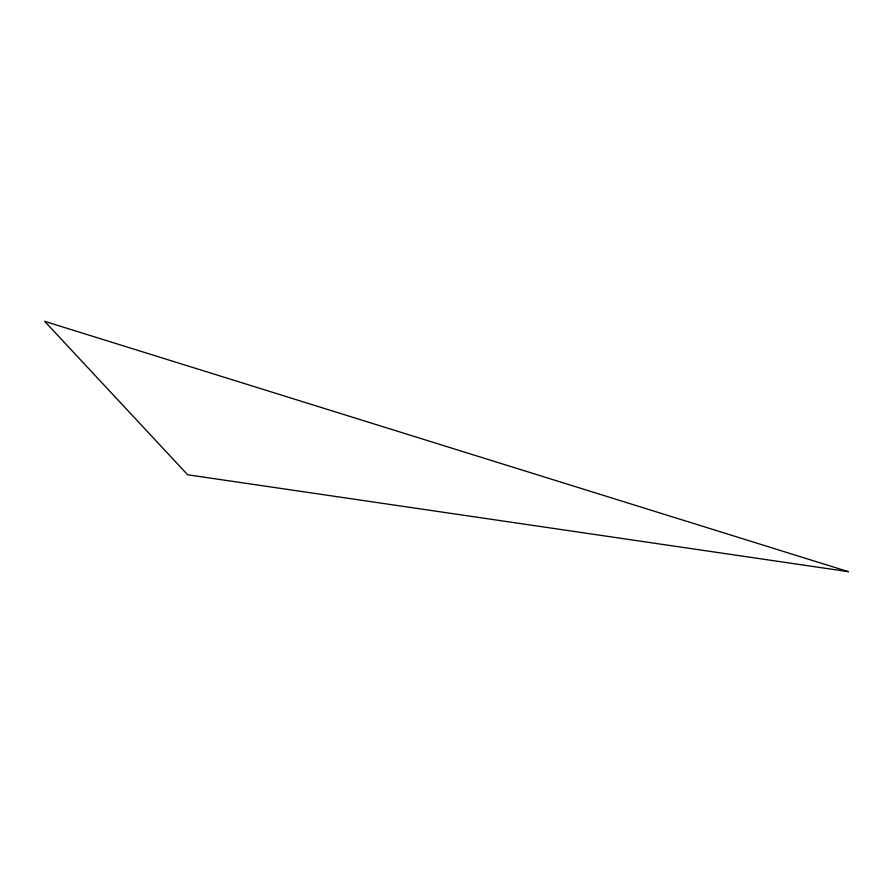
<?xml version="1.0" encoding="UTF-8"?>
<svg xmlns="http://www.w3.org/2000/svg" width="893" height="893" viewBox="0 0 893 893"><rect width="100%" height="100%" fill="white"/><g stroke="black" fill="none" stroke-linecap="round" stroke-linejoin="round"><path stroke-width="1.34" d="M848.35 571.665L187.675 474.775L44.65 321.335L848.35 571.665"/></g></svg>
